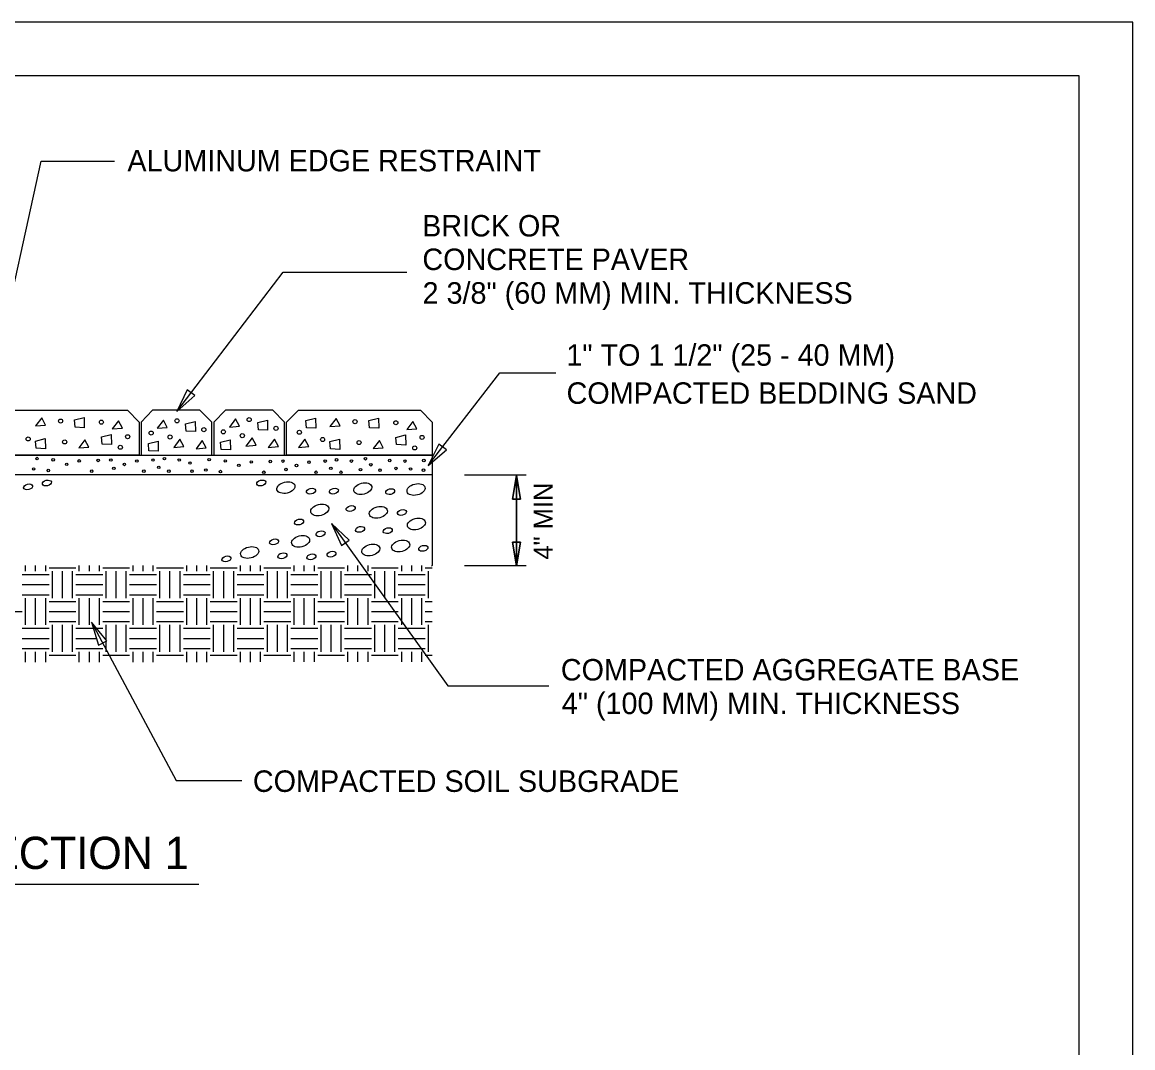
# Model space of a CAD drawing. Extents: x 0 to 8.5, y 0 to 11.
# Drawn here: x 3.33 to 8.5, y 6.23 to 11 of the extents above; entities that cross this region are included whole.
import ezdxf

# ---------------------------------------------------------------- set-up
doc = ezdxf.new("R2010")
doc.units = 0
for name, color, linetype in [('1', 7, 'Continuous'), ('CONCRETE', 7, 'Continuous'), ('Level 10', 7, 'Continuous'), ('SHEET BORDER', 7, 'Continuous'), ('SHEET INDEX', 7, 'Continuous'), ('SHEET TRIM BORDER', 7, 'Continuous'), ('TEXT', 7, 'Continuous')]:
    doc.layers.add(name, color=color, linetype=linetype)

msp = doc.modelspace()

# ---------------------------------------------------------------- linework, layer by layer
at = {"layer": '1'}
for centre, major_axis in [((3.3598, 8.838), (0.0208, 0.0051)), ((3.4473, 8.8558), (0.0208, 0.0051)), ((4.4445, 8.8559), (0.0208, 0.0051)), ((4.5594, 8.8348), (0.0416, 0.0103)), ((4.9172, 8.8297), (0.0416, 0.0103)), ((5.1649, 8.8256), (0.0416, 0.0103)), ((4.6759, 8.8176), (0.0208, 0.0051)), ((4.7827, 8.8184), (0.0208, 0.0051)), ((5.0445, 8.8159), (0.0208, 0.0051)), ((4.7168, 8.7306), (0.0416, 0.0103)), ((4.8608, 8.737), (0.0208, 0.0051)), ((4.9895, 8.7194), (0.0416, 0.0103)), ((5.0991, 8.7185), (0.0208, 0.0051)), ((4.6208, 8.6745), (0.0208, 0.0051)), ((5.1665, 8.6652), (0.0416, 0.0103)), ((4.7205, 8.6199), (0.0208, 0.0051)), ((4.9045, 8.6402), (0.0208, 0.0051)), ((5.0331, 8.6344), (0.0208, 0.0051)), ((4.5044, 8.5819), (0.0208, 0.0051)), ((4.6278, 8.5846), (0.0416, 0.0103)), ((5.0934, 8.563), (0.0416, 0.0103)), ((4.3908, 8.5326), (0.0416, 0.0103)), ((4.543, 8.5176), (0.0208, 0.0051)), ((4.6781, 8.5127), (0.0208, 0.0051)), ((4.7716, 8.5249), (0.0208, 0.0051)), ((4.9544, 8.5443), (0.0416, 0.0103)), ((5.1988, 8.552), (0.0208, 0.0051)), ((4.2825, 8.5029), (0.0208, 0.0051))]:
    msp.add_ellipse(centre, major_axis=major_axis, ratio=0.608781, dxfattribs=at)
at = {"layer": 'CONCRETE'}
for p, q in [((5.2403, 8.8934), (5.2403, 8.4714)), ((5.3903, 8.8934), (5.6769, 8.8934)), ((5.6133, 8.7814), (5.6323, 8.8914)), ((5.6323, 8.5804), (5.6323, 8.8914)), ((5.6323, 8.8914), (5.6503, 8.7814)), ((5.6503, 8.7814), (5.6133, 8.7814)), ((5.6323, 8.7814), (5.6323, 8.4704)), ((5.6323, 8.4704), (5.6133, 8.5804)), ((5.6133, 8.5804), (5.6503, 8.5804)), ((5.6503, 8.5804), (5.6323, 8.4704)), ((5.3903, 8.4714), (5.6769, 8.4714))]:
    msp.add_line(p, q, dxfattribs=at)
for points in [[(3.1993, 8.9854), (3.1993, 9.1394), (3.2543, 9.1944), (3.8223, 9.1944), (3.8773, 9.1394), (3.8773, 8.9854), (3.1993, 8.9854)], [(4.2153, 8.9854), (4.2153, 9.1394), (4.1593, 9.1944), (3.9393, 9.1944), (3.8853, 9.1394), (3.8853, 8.9854), (4.2153, 8.9854)], [(4.2233, 9.1394), (4.2233, 8.9854), (4.5533, 8.9854), (4.5533, 9.1394), (4.4983, 9.1944), (4.2783, 9.1944), (4.2233, 9.1394)], [(5.1853, 9.1944), (5.2403, 9.1394), (5.2403, 8.9854), (4.5623, 8.9854), (4.5623, 9.1394), (4.6173, 9.1944), (5.1853, 9.1944)], [(2.8533, 8.9854), (5.2403, 8.9854), (5.2403, 8.8934), (2.8533, 8.8934), (2.8533, 8.9854)], [(2.8533, 8.9854), (5.2403, 8.9854), (5.2403, 8.8934), (2.9733, 8.8934)]]:
    msp.add_lwpolyline(points, dxfattribs=at)
for points in [[(3.4233, 9.1594), (3.3943, 9.1214), (3.4413, 9.1254)], [(3.6203, 9.1604), (3.6213, 9.1134), (3.5783, 9.1154), (3.5753, 9.1494)], [(3.9893, 9.1484), (3.9603, 9.1104), (4.0073, 9.1144)], [(4.3253, 9.1544), (4.2963, 9.1164), (4.3433, 9.1204)], [(4.4733, 9.1484), (4.4743, 9.1014), (4.4313, 9.1034), (4.4283, 9.1374)], [(4.6973, 9.1574), (4.6983, 9.1104), (4.6553, 9.1124), (4.6523, 9.1464)], [(4.7933, 9.1564), (4.7643, 9.1184), (4.8113, 9.1224)], [(4.9903, 9.1574), (4.9913, 9.1104), (4.9483, 9.1124), (4.9453, 9.1464)], [(3.7803, 9.1454), (3.7513, 9.1074), (3.7983, 9.1114)], [(4.1373, 9.1424), (4.1383, 9.0954), (4.0953, 9.0974), (4.0923, 9.1314)], [(5.1503, 9.1424), (5.1213, 9.1044), (5.1683, 9.1084)], [(3.4393, 9.0624), (3.4403, 9.0154), (3.3973, 9.0174), (3.3943, 9.0514)], [(3.6243, 9.0574), (3.5953, 9.0194), (3.6423, 9.0234)], [(3.7463, 9.0824), (3.7473, 9.0354), (3.7043, 9.0374), (3.7013, 9.0714)], [(3.9643, 9.0514), (3.9653, 9.0044), (3.9223, 9.0064), (3.9193, 9.0404)], [(4.0663, 9.0594), (4.0373, 9.0214), (4.0843, 9.0254)], [(4.1703, 9.0534), (4.1413, 9.0154), (4.1883, 9.0194)], [(4.3003, 9.0574), (4.3013, 9.0104), (4.2583, 9.0124), (4.2553, 9.0464)], [(4.4023, 9.0654), (4.3733, 9.0274), (4.4203, 9.0314)], [(4.5063, 9.0594), (4.4773, 9.0214), (4.5243, 9.0254)], [(4.6473, 9.0594), (4.6183, 9.0214), (4.6653, 9.0254)], [(4.8093, 9.0594), (4.8103, 9.0124), (4.7673, 9.0144), (4.7643, 9.0484)], [(4.9943, 9.0544), (4.9653, 9.0164), (5.0123, 9.0204)], [(5.1163, 9.0794), (5.1173, 9.0324), (5.0743, 9.0344), (5.0713, 9.0684)]]:
    msp.add_lwpolyline(points, close=True, dxfattribs=at)
for centre, radius in [((3.5109, 9.1442), 0.00951), ((3.7009, 9.1392), 0.00951), ((4.0524, 9.1452), 0.00951), ((4.3884, 9.1512), 0.00951), ((4.8809, 9.1412), 0.00951), ((3.9324, 9.0882), 0.00951), ((4.1774, 9.1042), 0.00951), ((4.2684, 9.0942), 0.00951), ((4.5134, 9.1102), 0.00951), ((4.6219, 9.0922), 0.00951), ((5.0709, 9.1362), 0.00951), ((3.3599, 9.0612), 0.00951), ((3.5299, 9.0472), 0.00951), ((3.8229, 9.0712), 0.00951), ((4.0204, 9.0702), 0.00951), ((4.3564, 9.0762), 0.00951), ((4.7299, 9.0582), 0.00951), ((4.8999, 9.0442), 0.00951), ((5.1929, 9.0682), 0.00951), ((3.7889, 9.0222), 0.00951), ((5.1589, 9.0192), 0.00951), ((3.4013, 8.9697), 0.0059), ((3.4763, 8.9636), 0.0059), ((3.5392, 8.943), 0.0059), ((3.5973, 8.9588), 0.0059), ((3.6856, 8.9611), 0.0059), ((3.7448, 8.963), 0.0059), ((3.8078, 8.9424), 0.0059), ((3.8658, 8.9581), 0.0059), ((3.9409, 8.963), 0.0059), ((3.9941, 8.969), 0.0059), ((4.0631, 8.963), 0.0059), ((4.1128, 8.9489), 0.0059), ((4.2023, 8.9647), 0.0059), ((4.2773, 8.9586), 0.0059), ((4.3402, 8.938), 0.0059), ((4.3983, 8.9538), 0.0059), ((4.4866, 8.9561), 0.0059), ((4.5458, 8.958), 0.0059), ((4.6088, 8.9374), 0.0059), ((4.6668, 8.9531), 0.0059), ((4.7419, 8.958), 0.0059), ((4.7951, 8.964), 0.0059), ((4.8641, 8.958), 0.0059), ((4.9294, 8.9689), 0.0059), ((4.9544, 8.9409), 0.0059), ((5.0424, 8.9609), 0.0059), ((5.1134, 8.9579), 0.0059), ((5.2014, 8.9609), 0.0059), ((3.3856, 8.9213), 0.0059), ((3.4536, 8.9141), 0.0059), ((3.6556, 8.9111), 0.0059), ((3.7586, 8.9241), 0.0059), ((3.8985, 8.911), 0.0059), ((3.9676, 8.9291), 0.0059), ((4.0147, 8.911), 0.0059), ((4.1226, 8.9111), 0.0059), ((4.1866, 8.9163), 0.0059), ((4.2546, 8.9091), 0.0059), ((4.4566, 8.9061), 0.0059), ((4.5596, 8.9191), 0.0059), ((4.6995, 8.906), 0.0059), ((4.7686, 8.9241), 0.0059), ((4.8157, 8.906), 0.0059), ((4.9064, 8.9179), 0.0059), ((4.9974, 8.9159), 0.0059), ((5.0714, 8.9239), 0.0059), ((5.1394, 8.9209), 0.0059), ((5.1994, 8.9159), 0.0059)]:
    msp.add_circle(centre, radius, dxfattribs=at)
at = {"layer": 'Level 10'}
msp.add_line((5.2373, 8.4714), (5.2403, 8.4694), dxfattribs=at)
at = {"layer": 'SHEET BORDER'}
msp.add_lwpolyline([(8.25, 10.75), (0.25, 10.75), (0.25, 0.25), (8.25, 0.25)], close=True, dxfattribs=at)
at = {"layer": 'SHEET INDEX'}
for p, q in [((3.3323, 8.4301), (3.4573, 8.4301)), ((3.348, 8.4457), (3.348, 8.4723)), ((3.3948, 8.4457), (3.3948, 8.4723)), ((3.4417, 8.4457), (3.4417, 8.4723)), ((3.4573, 8.4613), (3.5823, 8.4613)), ((3.473, 8.3207), (3.473, 8.4457)), ((3.5198, 8.3207), (3.5198, 8.4457)), ((3.5667, 8.3207), (3.5667, 8.4457)), ((3.5823, 8.4301), (3.7073, 8.4301)), ((3.598, 8.4457), (3.598, 8.4722)), ((3.6448, 8.4457), (3.6448, 8.4722)), ((3.6917, 8.4457), (3.6917, 8.4722)), ((3.7073, 8.4613), (3.8323, 8.4613)), ((3.723, 8.3207), (3.723, 8.4457)), ((3.7698, 8.3207), (3.7698, 8.4457)), ((3.8167, 8.3207), (3.8167, 8.4457)), ((3.8323, 8.4301), (3.9573, 8.4301)), ((3.848, 8.4457), (3.848, 8.4721)), ((3.8948, 8.4457), (3.8948, 8.4721)), ((3.9417, 8.4457), (3.9417, 8.472)), ((3.9573, 8.4613), (4.0823, 8.4613)), ((3.973, 8.3207), (3.973, 8.4457)), ((4.0198, 8.3207), (4.0198, 8.4457)), ((4.0667, 8.3207), (4.0667, 8.4457)), ((4.0823, 8.4301), (4.2073, 8.4301)), ((4.098, 8.4457), (4.098, 8.472)), ((4.1448, 8.4457), (4.1448, 8.4719)), ((4.1917, 8.4457), (4.1917, 8.4719)), ((4.2073, 8.4613), (4.3323, 8.4613)), ((4.223, 8.3207), (4.223, 8.4457)), ((4.2698, 8.3207), (4.2698, 8.4457)), ((4.3167, 8.3207), (4.3167, 8.4457)), ((4.3323, 8.4301), (4.4573, 8.4301)), ((4.348, 8.4457), (4.348, 8.4718)), ((4.3948, 8.4457), (4.3948, 8.4718)), ((4.4417, 8.4457), (4.4417, 8.4718)), ((4.4573, 8.4613), (4.5823, 8.4613)), ((4.473, 8.3207), (4.473, 8.4457)), ((4.5198, 8.3207), (4.5198, 8.4457)), ((4.5667, 8.3207), (4.5667, 8.4457)), ((4.5823, 8.4301), (4.7073, 8.4301)), ((4.598, 8.4457), (4.598, 8.4717)), ((4.6448, 8.4457), (4.6448, 8.4717)), ((4.6917, 8.4457), (4.6917, 8.4717)), ((4.7073, 8.4613), (4.8323, 8.4613)), ((4.723, 8.3207), (4.723, 8.4457)), ((4.7698, 8.3207), (4.7698, 8.4457)), ((4.8167, 8.3207), (4.8167, 8.4457)), ((4.8323, 8.4301), (4.9573, 8.4301)), ((4.848, 8.4457), (4.848, 8.4716)), ((4.8948, 8.4457), (4.8948, 8.4716)), ((4.9417, 8.4457), (4.9417, 8.4716)), ((4.9573, 8.4613), (5.0823, 8.4613)), ((4.973, 8.3207), (4.973, 8.4457)), ((5.0198, 8.3207), (5.0198, 8.4457)), ((5.0667, 8.3207), (5.0667, 8.4457)), ((5.0823, 8.4301), (5.2073, 8.4301)), ((5.098, 8.4457), (5.098, 8.4715)), ((5.1448, 8.4457), (5.1448, 8.4715)), ((5.1917, 8.4457), (5.1917, 8.4714)), ((5.2073, 8.4613), (5.2403, 8.4613)), ((5.223, 8.3207), (5.223, 8.4457)), ((3.3323, 8.3832), (3.4573, 8.3832)), ((3.5823, 8.3832), (3.7073, 8.3832)), ((3.8323, 8.3832), (3.9573, 8.3832)), ((4.0823, 8.3832), (4.2073, 8.3832)), ((4.3323, 8.3832), (4.4573, 8.3832)), ((4.5823, 8.3832), (4.7073, 8.3832)), ((4.8323, 8.3832), (4.9573, 8.3832)), ((5.0823, 8.3832), (5.2073, 8.3832)), ((3.3323, 8.3363), (3.4573, 8.3363)), ((3.348, 8.1957), (3.348, 8.3207)), ((3.3948, 8.1957), (3.3948, 8.3207)), ((3.4417, 8.1957), (3.4417, 8.3207)), ((3.5823, 8.3363), (3.7073, 8.3363)), ((3.598, 8.1957), (3.598, 8.3207)), ((3.6448, 8.1957), (3.6448, 8.3207)), ((3.6917, 8.1957), (3.6917, 8.3207)), ((3.8323, 8.3363), (3.9573, 8.3363)), ((3.848, 8.1957), (3.848, 8.3207)), ((3.8948, 8.1957), (3.8948, 8.3207)), ((3.9417, 8.1957), (3.9417, 8.3207)), ((4.0823, 8.3363), (4.2073, 8.3363)), ((4.098, 8.1957), (4.098, 8.3207)), ((4.1448, 8.1957), (4.1448, 8.3207)), ((4.1917, 8.1957), (4.1917, 8.3207)), ((4.3323, 8.3363), (4.4573, 8.3363)), ((4.348, 8.1957), (4.348, 8.3207)), ((4.3948, 8.1957), (4.3948, 8.3207)), ((4.4417, 8.1957), (4.4417, 8.3207)), ((4.5823, 8.3363), (4.7073, 8.3363)), ((4.598, 8.1957), (4.598, 8.3207)), ((4.6448, 8.1957), (4.6448, 8.3207)), ((4.6917, 8.1957), (4.6917, 8.3207)), ((4.8323, 8.3363), (4.9573, 8.3363)), ((4.848, 8.1957), (4.848, 8.3207)), ((4.8948, 8.1957), (4.8948, 8.3207)), ((4.9417, 8.1957), (4.9417, 8.3207)), ((5.0823, 8.3363), (5.2073, 8.3363)), ((5.098, 8.1957), (5.098, 8.3207)), ((5.1448, 8.1957), (5.1448, 8.3207)), ((5.1917, 8.1957), (5.1917, 8.3207)), ((3.4573, 8.3051), (3.5823, 8.3051)), ((3.7073, 8.3051), (3.8323, 8.3051)), ((3.9573, 8.3051), (4.0823, 8.3051)), ((4.2073, 8.3051), (4.3323, 8.3051)), ((4.4573, 8.3051), (4.5823, 8.3051)), ((4.7073, 8.3051), (4.8323, 8.3051)), ((4.9573, 8.3051), (5.0823, 8.3051)), ((5.2073, 8.3051), (5.2402, 8.3051)), ((3.2073, 8.2582), (3.3323, 8.2582)), ((3.4573, 8.2582), (3.5823, 8.2582)), ((3.7073, 8.2582), (3.8323, 8.2582)), ((3.9573, 8.2582), (4.0823, 8.2582)), ((4.2073, 8.2582), (4.3323, 8.2582)), ((4.4573, 8.2582), (4.5823, 8.2582)), ((4.7073, 8.2582), (4.8323, 8.2582)), ((4.9573, 8.2582), (5.0823, 8.2582)), ((5.2073, 8.2582), (5.2401, 8.2582)), ((3.3323, 8.1801), (3.4573, 8.1801)), ((3.4573, 8.2113), (3.5823, 8.2113)), ((3.473, 8.0707), (3.473, 8.1957)), ((3.5198, 8.0707), (3.5198, 8.1957)), ((3.5667, 8.0707), (3.5667, 8.1957)), ((3.5823, 8.1801), (3.6637, 8.1801)), ((3.6787, 8.1801), (3.7073, 8.1801)), ((3.7073, 8.2113), (3.8323, 8.2113)), ((3.723, 8.1264), (3.723, 8.1957)), ((3.7698, 8.0707), (3.7698, 8.1957)), ((3.8167, 8.0707), (3.8167, 8.1957)), ((3.8323, 8.1801), (3.9573, 8.1801)), ((3.9573, 8.2113), (4.0823, 8.2113)), ((3.973, 8.0707), (3.973, 8.1957)), ((4.0198, 8.0707), (4.0198, 8.1957)), ((4.0667, 8.0707), (4.0667, 8.1957)), ((4.0823, 8.1801), (4.2073, 8.1801)), ((4.2073, 8.2113), (4.3323, 8.2113)), ((4.223, 8.0707), (4.223, 8.1957)), ((4.2698, 8.0707), (4.2698, 8.1957)), ((4.3167, 8.0707), (4.3167, 8.1957)), ((4.3323, 8.1801), (4.4573, 8.1801)), ((4.4573, 8.2113), (4.5823, 8.2113)), ((4.473, 8.0707), (4.473, 8.1957)), ((4.5198, 8.0707), (4.5198, 8.1957)), ((4.5667, 8.0707), (4.5667, 8.1957)), ((4.5823, 8.1801), (4.7073, 8.1801)), ((4.7073, 8.2113), (4.8323, 8.2113)), ((4.723, 8.0707), (4.723, 8.1957)), ((4.7698, 8.0707), (4.7698, 8.1957)), ((4.8167, 8.0707), (4.8167, 8.1957)), ((4.8323, 8.1801), (4.9573, 8.1801)), ((4.9573, 8.2113), (5.0823, 8.2113)), ((4.973, 8.0707), (4.973, 8.1957)), ((5.0198, 8.0707), (5.0198, 8.1957)), ((5.0667, 8.0707), (5.0667, 8.1957)), ((5.0823, 8.1801), (5.2073, 8.1801)), ((5.2073, 8.2113), (5.2401, 8.2113)), ((5.223, 8.0707), (5.223, 8.1957)), ((3.3323, 8.1332), (3.4573, 8.1332)), ((3.5823, 8.1332), (3.6778, 8.1332)), ((3.723, 8.0707), (3.723, 8.1206)), ((3.8323, 8.1332), (3.9573, 8.1332)), ((4.0823, 8.1332), (4.2073, 8.1332)), ((4.3323, 8.1332), (4.4573, 8.1332)), ((4.5823, 8.1332), (4.7073, 8.1332)), ((4.8323, 8.1332), (4.9573, 8.1332)), ((5.0823, 8.1332), (5.2073, 8.1332)), ((3.3323, 8.0863), (3.4573, 8.0863)), ((3.348, 8.0223), (3.348, 8.0707)), ((3.3948, 8.0223), (3.3948, 8.0707)), ((3.4417, 8.0224), (3.4417, 8.0707)), ((3.5823, 8.0863), (3.7073, 8.0863)), ((3.598, 8.0225), (3.598, 8.0707)), ((3.6448, 8.0225), (3.6448, 8.0707)), ((3.6917, 8.0226), (3.6917, 8.0707)), ((3.8323, 8.0863), (3.9573, 8.0863)), ((3.848, 8.0227), (3.848, 8.0707)), ((3.8948, 8.0227), (3.8948, 8.0707)), ((3.9417, 8.0228), (3.9417, 8.0707)), ((4.0823, 8.0863), (4.2073, 8.0863)), ((4.098, 8.0229), (4.098, 8.0707)), ((4.1448, 8.0229), (4.1448, 8.0707)), ((4.1917, 8.023), (4.1917, 8.0707)), ((4.3323, 8.0863), (4.4573, 8.0863)), ((4.348, 8.0231), (4.348, 8.0707)), ((4.3948, 8.0231), (4.3948, 8.0707)), ((4.4417, 8.0232), (4.4417, 8.0707)), ((4.5823, 8.0863), (4.7073, 8.0863)), ((4.598, 8.0233), (4.598, 8.0707)), ((4.6448, 8.0234), (4.6448, 8.0707)), ((4.6917, 8.0234), (4.6917, 8.0707)), ((4.8323, 8.0863), (4.9573, 8.0863)), ((4.848, 8.0235), (4.848, 8.0707)), ((4.8948, 8.0236), (4.8948, 8.0707)), ((4.9417, 8.0236), (4.9417, 8.0707)), ((5.0823, 8.0863), (5.2073, 8.0863)), ((5.098, 8.0237), (5.098, 8.0707)), ((5.1448, 8.0238), (5.1448, 8.0707)), ((5.1917, 8.0238), (5.1917, 8.0707)), ((3.4573, 8.0551), (3.5823, 8.0551)), ((3.7073, 8.0551), (3.8323, 8.0551)), ((3.9573, 8.0551), (4.0823, 8.0551)), ((4.2073, 8.0551), (4.3323, 8.0551)), ((4.4573, 8.0551), (4.5823, 8.0551)), ((4.7073, 8.0551), (4.8323, 8.0551)), ((4.9573, 8.0551), (5.0823, 8.0551)), ((5.2073, 8.0551), (5.24, 8.0551))]:
    msp.add_line(p, q, dxfattribs=at)
at = {"layer": 'SHEET TRIM BORDER'}
msp.add_lwpolyline([(8.5, 11), (0, 11), (0, 0), (8.5, 0)], close=True, dxfattribs=at)
at = {"layer": 'TEXT'}
for p, q in [((3.1063, 8.9234), (3.4198, 10.3539)), ((3.4198, 10.3539), (3.7618, 10.3539)), ((4.7713, 8.6674), (5.3131, 7.9126)), ((3.6553, 8.2084), (4.0487, 7.4717)), ((5.3131, 7.9126), (5.7821, 7.9126)), ((4.0487, 7.4717), (4.3547, 7.4717)), ((3.0081, 6.9899), (4.1539, 6.9899))]:
    msp.add_line(p, q, dxfattribs=at)
for points in [[(4.0513, 9.1884), (4.5463, 9.8364), (5.1223, 9.8364)], [(5.2213, 8.9374), (5.5543, 9.3684), (5.8153, 9.3684)], [(5.6323, 8.7814), (5.6323, 8.8914), (5.6133, 8.7814), (5.6323, 8.7814)], [(5.6323, 8.7814), (5.6503, 8.7814), (5.6323, 8.8914), (5.6323, 8.7814)], [(5.6323, 8.5804), (5.6133, 8.5804), (5.6321, 8.4714), (5.6323, 8.4714), (5.6323, 8.5804)], [(5.6324, 8.4714), (5.6503, 8.5804), (5.6323, 8.5804), (5.6323, 8.4714), (5.6324, 8.4714)]]:
    msp.add_lwpolyline(points, dxfattribs=at)
for points in [[(4.0513, 9.1884), (4.1353, 9.2624), (4.1003, 9.2894)], [(5.2213, 8.9374), (5.3063, 9.0104), (5.2713, 9.0374)], [(4.7713, 8.6674), (4.8173, 8.5654), (4.8533, 8.5904)], [(3.6553, 8.2084), (3.6873, 8.1014), (3.7263, 8.1224)]]:
    msp.add_lwpolyline(points, close=True, dxfattribs=at)

# ---------------------------------------------------------------- texts
at = {"layer": 'CONCRETE'}
msp.add_text('4" MIN', height=0.08857, rotation=90, dxfattribs=at).set_placement((5.801, 8.4998))
at = {"layer": 'TEXT'}
for s, height, p in [('ALUMINUM EDGE RESTRAINT', 0.100002, (3.8218, 10.3059)), ('BRICK OR', 0.1, (5.1933, 10.003)), ('CONCRETE PAVER', 0.100002, (5.1945, 9.8468)), ('2 3/8" (60 MM) MIN. THICKNESS', 0.100002, (5.1953, 9.6904)), ('1" TO 1 1/2" (25 - 40 MM)', 0.100002, (5.8643, 9.4015)), ('COMPACTED BEDDING SAND', 0.100002, (5.8653, 9.2244)), ('COMPACTED AGGREGATE BASE', 0.100002, (5.8387, 7.9371)), ('4" (100 MM) MIN. THICKNESS', 0.100002, (5.8431, 7.7808)), ('COMPACTED SOIL SUBGRADE', 0.100002, (4.4057, 7.4187)), ('SECTION 1', 0.15, (3.0489, 7.06))]:
    msp.add_text(s, height=height, dxfattribs=at).set_placement(p)

doc.saveas('drawing.dxf')
